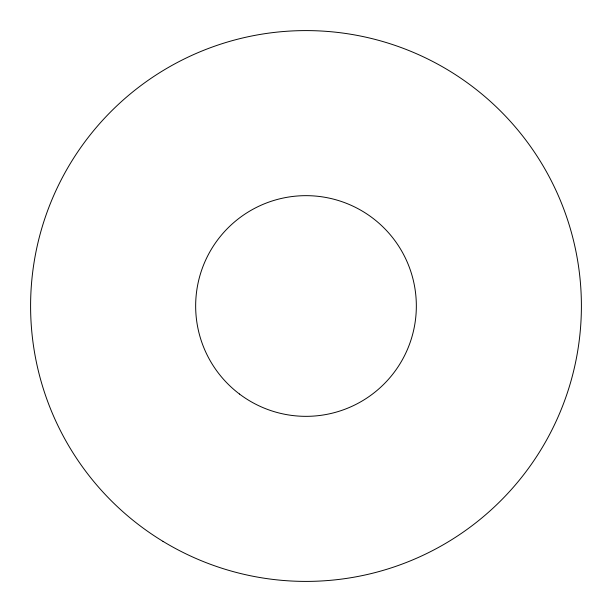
<?xml version="1.0" encoding="UTF-8"?>
<svg xmlns="http://www.w3.org/2000/svg" width="612" height="612" viewBox="0 0 612 612"><rect width="100%" height="100%" fill="white"/><g stroke="black" fill="none" stroke-linecap="round" stroke-linejoin="round"><path stroke-width="0.92" d="M162.976 541.352A275.4 275.4 0 0 0 581.331 312.189A275.4 275.4 0 0 0 173.693 64.459A275.4 275.4 0 0 0 162.976 541.352M239.453 394.013A110.336 110.336 0 0 0 415.494 319.625A110.336 110.336 0 0 0 263.053 204.362A110.336 110.336 0 0 0 239.453 394.013"/></g></svg>
